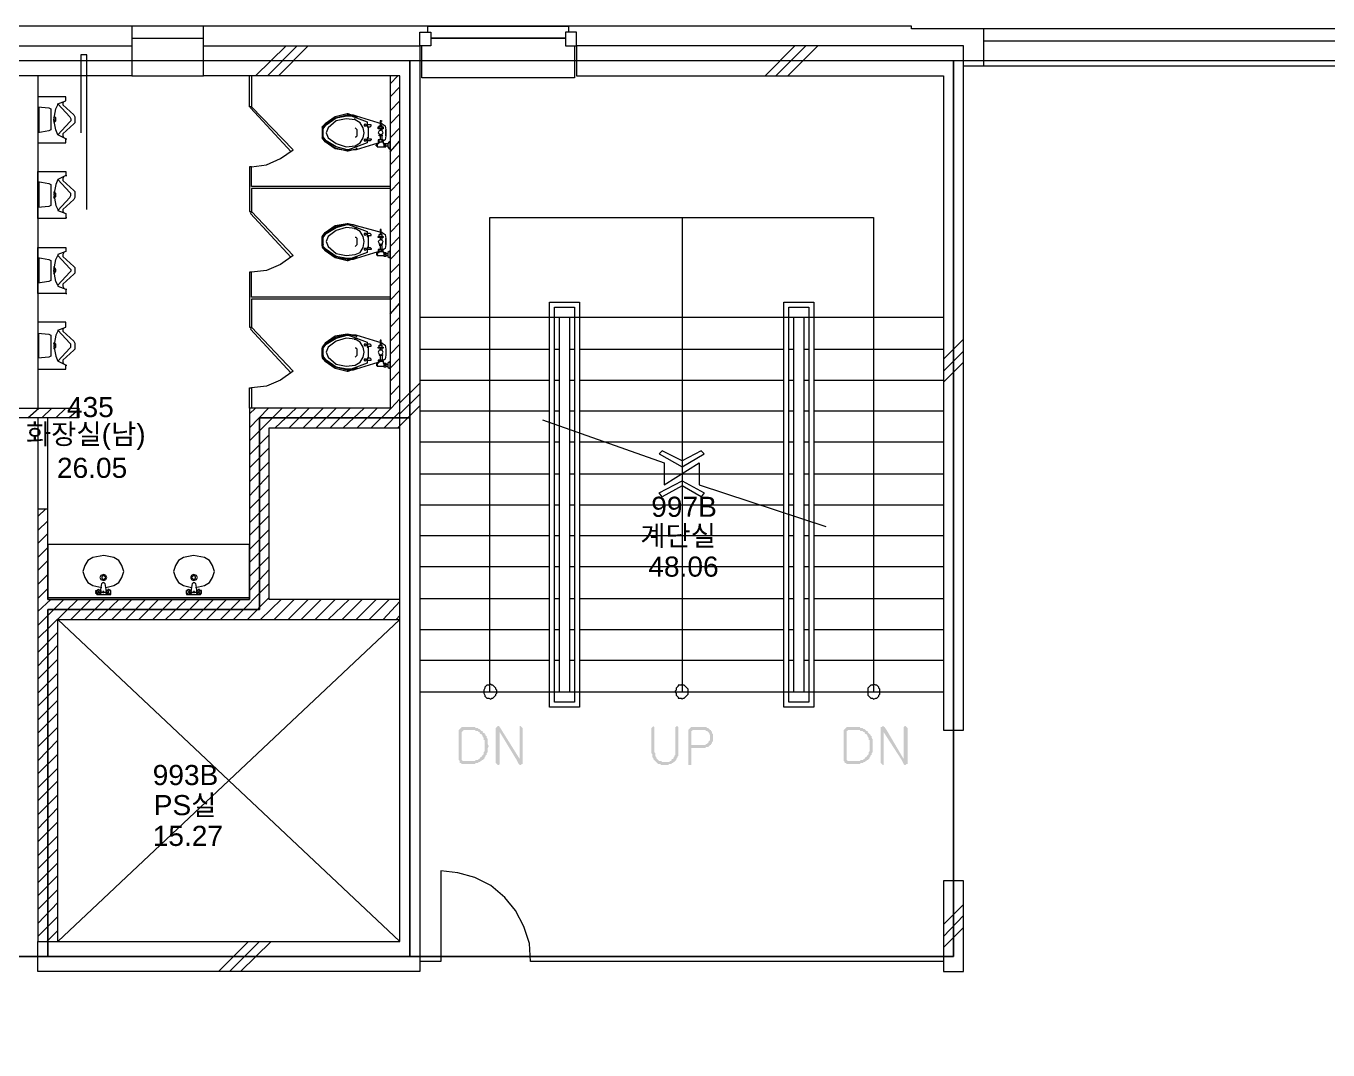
# Model space of a CAD drawing. Header units: millimetres. Extents: x -750 to 99069, y 12094 to 66109.
# Drawn here: x 62646 to 75588, y 27631 to 37810 of the extents above; entities that cross this region are included whole.
import ezdxf

# ---------------------------------------------------------------- set-up
doc = ezdxf.new("R2010")
doc.units = ezdxf.units.MM
for name, color, linetype in [('PDF_문자', 7, 'Continuous'), ('PDF_솔리드 채우기', 7, 'Continuous'), ('PDF_형상', 7, 'Continuous')]:
    doc.layers.add(name, color=color, linetype=linetype)
doc.styles.add('PDF 맑은고딕Semilight', font='Arial.ttf')

msp = doc.modelspace()

# ---------------------------------------------------------------- hatches: boundary and pattern name
at = {"layer": 'PDF_솔리드 채우기', "transparency": 33554559}
for points in [[(67067, 30841), (66998, 30841), (66988, 30841), (66978, 30841), (66968, 30831), (66958, 30821), (66958, 30821), (66958, 30821), (66948, 30811), (66948, 30801), (66948, 30791), (66948, 30524), (66948, 30514), (66958, 30504), (67008, 30504), (66998, 30504), (66988, 30504), (66978, 30514), (66978, 30524), (66978, 30791), (66988, 30801), (66988, 30801), (66998, 30811), (67008, 30811), (67067, 30811), (67156, 30821), (67156, 30821), (67146, 30821), (67137, 30831), (67127, 30831), (67117, 30831), (67107, 30841), (67097, 30841), (67087, 30841), (67077, 30841)], [(67156, 30821), (67067, 30811), (67077, 30811), (67087, 30811), (67097, 30811), (67107, 30811), (67117, 30801), (67127, 30801), (67137, 30801), (67146, 30791), (67156, 30791), (67156, 30781), (67166, 30771), (67176, 30771), (67176, 30762), (67186, 30752), (67186, 30742), (67196, 30732), (67196, 30722), (67196, 30712), (67206, 30712), (67206, 30692), (67206, 30682), (67206, 30672), (67206, 30662), (67206, 30652), (67206, 30643), (67206, 30633), (67206, 30623), (67206, 30613), (67206, 30603), (67196, 30593), (67196, 30583), (67196, 30573), (67186, 30563), (67186, 30563), (67176, 30553), (67176, 30543), (67166, 30543), (67156, 30534), (67156, 30524), (67146, 30524), (67137, 30514), (67127, 30514), (67117, 30514), (67107, 30504), (67097, 30504), (67087, 30504), (67077, 30504), (67067, 30504), (67008, 30504), (66958, 30504), (66958, 30494), (66958, 30484), (66968, 30484), (66978, 30474), (66988, 30474), (66998, 30474), (66998, 30474), (67067, 30474), (67077, 30474), (67087, 30474), (67097, 30474), (67107, 30474), (67117, 30484), (67127, 30484), (67137, 30484), (67146, 30494), (67156, 30494), (67166, 30504), (67176, 30504), (67176, 30514), (67186, 30514), (67196, 30524), (67196, 30524), (67206, 30534), (67206, 30543), (67216, 30553), (67216, 30563), (67226, 30563), (67226, 30573), (67226, 30583), (67236, 30593), (67236, 30603), (67236, 30613), (67236, 30623), (67236, 30633), (67246, 30652), (67246, 30652), (67236, 30672), (67236, 30682), (67236, 30692), (67236, 30702), (67236, 30712), (67236, 30722), (67226, 30732), (67226, 30742), (67226, 30752), (67216, 30752), (67216, 30762), (67206, 30771), (67206, 30781), (67196, 30781), (67186, 30791), (67186, 30801), (67176, 30801), (67166, 30811)], [(67335, 30851), (67325, 30841), (67325, 30841), (67315, 30831), (67315, 30484), (67325, 30474), (67325, 30474), (67335, 30464), (67335, 30464), (67345, 30464), (67345, 30464), (67355, 30474), (67355, 30484), (67355, 30791), (67374, 30811), (67355, 30841), (67355, 30841), (67345, 30851)], [(67563, 30851), (67553, 30851), (67553, 30851), (67553, 30841), (67553, 30831), (67553, 30524), (67523, 30514), (67543, 30474), (67553, 30464), (67563, 30464), (67563, 30464), (67573, 30474), (67583, 30474), (67583, 30484), (67583, 30831), (67573, 30841), (67573, 30841)], [(68881, 30851), (68871, 30841), (68871, 30841), (68862, 30831), (68862, 30831), (68862, 30603), (68862, 30593), (68862, 30583), (68871, 30573), (68871, 30563), (68871, 30553), (68871, 30543), (68881, 30534), (68881, 30524), (68891, 30514), (68901, 30504), (68901, 30504), (68901, 30504), (68911, 30494), (68921, 30484), (68921, 30484), (68931, 30474), (68941, 30474), (68951, 30474), (68961, 30464), (68971, 30464), (68980, 30464), (68990, 30464), (69000, 30464), (69010, 30464), (69020, 30464), (69030, 30464), (69040, 30474), (69050, 30474), (69060, 30474), (69070, 30484), (69080, 30484), (69080, 30494), (69000, 30494), (68990, 30494), (68980, 30494), (68971, 30494), (68961, 30504), (68951, 30504), (68941, 30504), (68931, 30514), (68921, 30524), (68921, 30524), (68911, 30534), (68911, 30543), (68901, 30553), (68901, 30563), (68901, 30573), (68901, 30583), (68891, 30593), (68891, 30603), (68891, 30831), (68891, 30841), (68891, 30841)], [(69119, 30851), (69109, 30851), (69109, 30841), (69099, 30841), (69099, 30831), (69099, 30603), (69099, 30593), (69099, 30583), (69099, 30563), (69099, 30563), (69090, 30553), (69090, 30543), (69080, 30534), (69080, 30524), (69070, 30524), (69060, 30514), (69060, 30504), (69050, 30504), (69040, 30494), (69030, 30494), (69020, 30494), (69010, 30494), (69000, 30494), (69080, 30494), (69090, 30494), (69099, 30504), (69099, 30504), (69109, 30514), (69109, 30524), (69119, 30534), (69119, 30543), (69129, 30553), (69129, 30563), (69129, 30573), (69129, 30583), (69129, 30593), (69129, 30603), (69129, 30603), (69129, 30831), (69129, 30841), (69129, 30841)], [(69377, 30841), (69278, 30841), (69268, 30841), (69258, 30841), (69248, 30831), (69238, 30821), (69238, 30821), (69238, 30821), (69228, 30811), (69228, 30801), (69228, 30791), (69228, 30484), (69228, 30474), (69228, 30464), (69238, 30464), (69248, 30464), (69248, 30464), (69258, 30464), (69258, 30474), (69258, 30484), (69258, 30633), (69377, 30633), (69387, 30633), (69397, 30633), (69407, 30643), (69417, 30643), (69427, 30643), (69437, 30652), (69437, 30652), (69258, 30662), (69258, 30791), (69258, 30801), (69268, 30801), (69268, 30811), (69278, 30811), (69367, 30811), (69446, 30811), (69437, 30821), (69427, 30831), (69417, 30831), (69417, 30831), (69407, 30841), (69397, 30841)], [(69446, 30811), (69367, 30811), (69377, 30811), (69387, 30811), (69397, 30811), (69407, 30801), (69417, 30801), (69427, 30791), (69427, 30791), (69437, 30781), (69437, 30771), (69446, 30762), (69446, 30752), (69446, 30742), (69446, 30732), (69446, 30722), (69446, 30712), (69437, 30702), (69437, 30702), (69427, 30692), (69427, 30682), (69417, 30682), (69417, 30672), (69407, 30672), (69397, 30662), (69387, 30662), (69377, 30662), (69367, 30662), (69258, 30662), (69437, 30652), (69446, 30662), (69456, 30662), (69456, 30672), (69466, 30682), (69466, 30692), (69476, 30702), (69476, 30712), (69476, 30722), (69476, 30732), (69476, 30732), (69476, 30752), (69476, 30762), (69476, 30771), (69466, 30781), (69466, 30781), (69466, 30791), (69456, 30801), (69456, 30811)], [(70894, 30841), (70824, 30841), (70815, 30841), (70805, 30841), (70795, 30831), (70785, 30821), (70785, 30821), (70785, 30821), (70775, 30811), (70775, 30801), (70775, 30791), (70775, 30524), (70775, 30514), (70775, 30504), (70824, 30504), (70815, 30504), (70815, 30504), (70805, 30514), (70805, 30524), (70805, 30791), (70805, 30801), (70815, 30801), (70815, 30811), (70824, 30811), (70894, 30811), (70983, 30821), (70983, 30821), (70973, 30821), (70963, 30831), (70953, 30831), (70943, 30831), (70934, 30841), (70924, 30841), (70914, 30841), (70904, 30841)], [(70983, 30821), (70894, 30811), (70904, 30811), (70914, 30811), (70924, 30811), (70934, 30811), (70943, 30801), (70953, 30801), (70963, 30801), (70973, 30791), (70983, 30791), (70983, 30781), (70993, 30771), (71003, 30771), (71003, 30762), (71013, 30752), (71013, 30742), (71023, 30732), (71023, 30722), (71023, 30712), (71033, 30712), (71033, 30692), (71033, 30682), (71033, 30672), (71033, 30662), (71033, 30652), (71033, 30643), (71033, 30633), (71033, 30623), (71033, 30613), (71033, 30603), (71023, 30593), (71023, 30583), (71023, 30573), (71013, 30563), (71013, 30563), (71003, 30553), (71003, 30543), (70993, 30543), (70983, 30534), (70983, 30524), (70973, 30524), (70963, 30514), (70953, 30514), (70943, 30514), (70934, 30504), (70924, 30504), (70914, 30504), (70904, 30504), (70894, 30504), (70824, 30504), (70775, 30504), (70785, 30494), (70785, 30484), (70795, 30484), (70805, 30474), (70815, 30474), (70824, 30474), (70824, 30474), (70894, 30474), (70904, 30474), (70914, 30474), (70924, 30474), (70934, 30474), (70943, 30484), (70953, 30484), (70963, 30484), (70973, 30494), (70983, 30494), (70993, 30504), (71003, 30504), (71003, 30514), (71013, 30514), (71023, 30524), (71023, 30524), (71033, 30534), (71033, 30543), (71043, 30553), (71043, 30563), (71053, 30563), (71053, 30573), (71053, 30583), (71062, 30593), (71062, 30603), (71062, 30613), (71062, 30623), (71062, 30633), (71062, 30652), (71062, 30652), (71062, 30672), (71062, 30682), (71062, 30692), (71062, 30702), (71062, 30712), (71062, 30722), (71053, 30732), (71053, 30742), (71053, 30752), (71043, 30752), (71043, 30762), (71033, 30771), (71023, 30781), (71023, 30781), (71013, 30791), (71013, 30801), (71003, 30801), (70993, 30811)], [(71162, 30851), (71152, 30841), (71142, 30841), (71142, 30831), (71142, 30484), (71152, 30474), (71152, 30474), (71162, 30464), (71162, 30464), (71171, 30464), (71171, 30464), (71171, 30474), (71171, 30484), (71171, 30791), (71201, 30811), (71181, 30841), (71171, 30841), (71171, 30851)], [(71390, 30851), (71380, 30851), (71380, 30851), (71370, 30841), (71370, 30831), (71370, 30524), (71350, 30514), (71370, 30474), (71380, 30464), (71390, 30464), (71390, 30464), (71399, 30474), (71409, 30474), (71409, 30484), (71409, 30831), (71399, 30841), (71399, 30841)]]:
    msp.add_hatch(color=256, dxfattribs=at).paths.add_polyline_path(points)

# ---------------------------------------------------------------- linework, layer by layer
at = {"layer": 'PDF_솔리드 채우기', "lineweight": 5, "transparency": 33554559}
for points in [[(67374, 30811), (67355, 30791), (67553, 30524), (67523, 30514)], [(71201, 30811), (71171, 30791), (71370, 30524), (71350, 30514)]]:
    msp.add_solid(points, dxfattribs=at)
at = {"layer": 'PDF_형상', "lineweight": 5}
for points in [[(63696, 37810), (61069, 37810)], [(63696, 37315), (64410, 37315), (64410, 37612), (64410, 37810), (63696, 37810), (63696, 37612)], [(66641, 37751), (66641, 37810), (68039, 37810), (66641, 37810), (64410, 37810)], [(72163, 37781), (71449, 37781), (71449, 37810), (68039, 37810), (68039, 37751)], [(90761, 28115), (90761, 27916), (90960, 27916), (90960, 28918), (89770, 28918), (89770, 28888), (85229, 28888), (85229, 36611), (85259, 36611), (85259, 37810), (83861, 37810), (83861, 37781), (77863, 37781), (77863, 37810), (76664, 37810), (76664, 37781), (75960, 37781), (72163, 37781), (72163, 37414), (75960, 37414), (75960, 37781)], [(63696, 37691), (64410, 37691)], [(66671, 37691), (68009, 37691), (66671, 37691)], [(61267, 37612), (63696, 37612), (63696, 37315), (61565, 37315), (61565, 28412), (61267, 28412), (61267, 37612), (61069, 37612)], [(64410, 37612), (66561, 37612), (66561, 28412), (62764, 28412), (62764, 28709)], [(65233, 37612), (64926, 37315)], [(65342, 37612), (65045, 37315)], [(65451, 37612), (65154, 37315)], [(68098, 37612), (68098, 37295), (66581, 37295), (66581, 37612)], [(70289, 37612), (69992, 37315)], [(70398, 37612), (70101, 37315)], [(70517, 37612), (70220, 37315)], [(72163, 37662), (75960, 37662)], [(61664, 23078), (68862, 23078), (76069, 23078), (76069, 26171), (83266, 26171), (86865, 26171), (90464, 26171), (90464, 28511), (84912, 28511), (84912, 28561), (81968, 28561), (78865, 28561), (76317, 28561), (76317, 34013), (78865, 34013), (78865, 37463), (71865, 37463), (71865, 28561), (66462, 28561), (62864, 28561), (61416, 28561)], [(61664, 16813), (68862, 16813), (76069, 16813), (83266, 16813), (86865, 16813), (90464, 16813), (90464, 26171), (90464, 28511), (84912, 28511), (84912, 28561), (84912, 34013), (84912, 37463), (82860, 37463), (78865, 37463), (71865, 37463), (66462, 37463), (62467, 37463)], [(63250, 35986), (63250, 37523), (63191, 37523), (63191, 36750)], [(71965, 37414), (72163, 37414)], [(62368, 37106), (62566, 37315), (62566, 34013), (63171, 34013), (63171, 33914), (62566, 33914), (61565, 33914)], [(62764, 37315), (62764, 34013)], [(62963, 31912), (66363, 31912), (62963, 28709), (62963, 31912), (66363, 28709), (66363, 37315), (64410, 37315)], [(66264, 37315), (66264, 34013), (64866, 34013), (64866, 32110)], [(64886, 37315), (64886, 37007), (64866, 37007), (64866, 37315)], [(66264, 37235), (66343, 37315)], [(66264, 37106), (66363, 37206)], [(62963, 37037), (63042, 37067), (63042, 37077), (63042, 37106), (62764, 37106), (62764, 36650), (63042, 36650), (63042, 36660), (63042, 36690), (62963, 36730)], [(63022, 37057), (63012, 37047), (63012, 37027), (63121, 36928), (63131, 36908), (63131, 36878), (63131, 36849), (63121, 36839), (63012, 36740), (63012, 36720), (63022, 36700)], [(66264, 36968), (66363, 37067)], [(62764, 37007), (62874, 36997), (62893, 36987), (62893, 36968), (62893, 36878), (62893, 36799), (62893, 36779), (62874, 36769), (62764, 36750)], [(62774, 37007), (62774, 36878), (62774, 36750)], [(62923, 36849), (62943, 36869), (62943, 36898), (62923, 36918)], [(62923, 36859), (62933, 36878), (62923, 36898)], [(64866, 37007), (64886, 37007), (64876, 36997), (65283, 36561)], [(64886, 36412), (65035, 36432), (65174, 36492), (65302, 36581), (64886, 37007)], [(65937, 36898), (65927, 36908), (65848, 36938), (65838, 36938), (65719, 36908), (65620, 36839), (65719, 36898), (65838, 36928), (65897, 36928), (65927, 36918), (66185, 36839), (66215, 36819), (66224, 36779), (66224, 36720), (66224, 36750), (66224, 36779)], [(65907, 36888), (65917, 36888)], [(66264, 36839), (66363, 36938)], [(65600, 36779), (65590, 36809), (65620, 36839), (65590, 36789), (65590, 36750), (65590, 36710), (65620, 36670), (65719, 36601), (65838, 36571), (65719, 36591), (65620, 36660), (65590, 36700), (65600, 36720)], [(65917, 36710), (65927, 36710), (65937, 36720), (65937, 36779), (65927, 36789), (65917, 36799)], [(66155, 36789), (66155, 36809), (66155, 36819), (66175, 36819), (66175, 36869), (66165, 36869), (66165, 36819)], [(66165, 36869), (66175, 36869), (66185, 36869)], [(66165, 36789), (66165, 36769)], [(66185, 36839), (66175, 36839)], [(66185, 36769), (66185, 36789), (66185, 36809), (66185, 36819), (66175, 36819)], [(66264, 36700), (66363, 36799)], [(63042, 36690), (63052, 36690)], [(66224, 36720), (66215, 36680), (66185, 36660), (65927, 36581), (65897, 36581), (65838, 36571), (65848, 36571), (65927, 36591), (65937, 36601)], [(66135, 36621), (66125, 36621), (66125, 36631), (66135, 36631), (66125, 36631)], [(66145, 36641), (66135, 36641), (66145, 36641), (66155, 36650), (66155, 36660), (66155, 36680)], [(66135, 36611), (66135, 36621), (66135, 36641), (66135, 36611), (66205, 36611), (66205, 36641), (66224, 36641)], [(66195, 36660), (66195, 36680), (66175, 36680), (66145, 36680), (66145, 36660), (66175, 36660), (66195, 36660), (66195, 36650), (66195, 36641), (66205, 36641), (66195, 36641)], [(66185, 36660), (66185, 36680), (66185, 36720), (66155, 36720), (66155, 36730)], [(66165, 36720), (66165, 36680)], [(66185, 36730), (66185, 36720)], [(66205, 36611), (66224, 36611), (66224, 36641), (66244, 36641)], [(66205, 36631), (66224, 36631)], [(66264, 36561), (66363, 36670)], [(66205, 36621), (66224, 36621), (66244, 36621)], [(66264, 36432), (66363, 36531)], [(66264, 36214), (64886, 36214), (64886, 36412), (64866, 36412), (64866, 35966), (64886, 35966), (64876, 35947), (65283, 35510)], [(66264, 36294), (66363, 36393)], [(62963, 35976), (63082, 36105), (63092, 36125), (63092, 36135), (63092, 36145), (63082, 36155), (62963, 36284), (62943, 36234), (62923, 36135), (62943, 36026), (62963, 35986), (62963, 35976), (63042, 35947), (63042, 35937), (63042, 35907), (63042, 35897), (62764, 35897), (62764, 36363), (63042, 36363), (63042, 36353), (63042, 36323), (62963, 36284), (62973, 36284)], [(62764, 36264), (62874, 36244), (62893, 36234), (62893, 36214), (62893, 36135), (62893, 36046), (62893, 36026), (62874, 36016), (62764, 36006)], [(62774, 36254), (62774, 36135), (62774, 36006)], [(63022, 36313), (63012, 36294), (63012, 36274), (63121, 36175), (63131, 36165), (63131, 36135), (63131, 36105), (63121, 36085), (63012, 35986), (63012, 35966), (63022, 35956)], [(63042, 36323), (63052, 36323)], [(66264, 36165), (66363, 36264)], [(62923, 36095), (62943, 36115), (62943, 36145), (62923, 36165)], [(62923, 36105), (62933, 36135), (62923, 36155)], [(66264, 36194), (64886, 36194), (64886, 35966), (65302, 35530), (65174, 35441), (65035, 35381), (64886, 35362)], [(66264, 36026), (66363, 36125)], [(66264, 35897), (66363, 35996)], [(63042, 35907), (63052, 35907)], [(66264, 35758), (66363, 35857)], [(67255, 31188), (67255, 35907), (71072, 35907), (71072, 31188)], [(69169, 35907), (69169, 31188)], [(65600, 35699), (65590, 35719), (65620, 35758), (65719, 35828), (65838, 35847), (65897, 35837), (65927, 35828), (65937, 35818)], [(65600, 35639), (65590, 35609), (65620, 35580), (65590, 35629), (65590, 35669), (65590, 35709), (65620, 35748), (65719, 35818), (65838, 35847), (65848, 35847), (65927, 35828), (66185, 35758), (66215, 35738), (66224, 35699), (66224, 35639), (66224, 35669), (66224, 35699)], [(65907, 35798), (65917, 35798)], [(66155, 35709), (66155, 35719), (66155, 35738), (66175, 35738), (66175, 35778), (66175, 35788), (66165, 35788), (66165, 35778), (66165, 35738)], [(66185, 35758), (66175, 35758)], [(66185, 35689), (66185, 35709), (66185, 35719), (66185, 35738), (66175, 35738)], [(62963, 35233), (62963, 35223), (63042, 35193), (63042, 35153), (62764, 35153), (62764, 35609), (63042, 35609), (63042, 35580), (63042, 35570), (62963, 35540), (62963, 35530)], [(66224, 35639), (66215, 35600), (66185, 35580), (65927, 35500), (65897, 35490), (65838, 35490), (65719, 35510), (65620, 35580), (65719, 35510), (65838, 35481), (65848, 35481), (65927, 35510), (65937, 35520)], [(65917, 35619), (65927, 35629), (65937, 35639), (65937, 35699), (65927, 35709), (65917, 35709)], [(66155, 35649), (66155, 35639)], [(66185, 35570), (66185, 35590), (66185, 35629), (66155, 35629)], [(66165, 35709), (66165, 35689)], [(66165, 35629), (66165, 35590)], [(66185, 35649), (66185, 35639)], [(66264, 35619), (66363, 35719)], [(62764, 35510), (62874, 35490), (62893, 35481), (62893, 35461), (62893, 35381), (62893, 35302), (62893, 35282), (62874, 35272), (62764, 35253)], [(62774, 35510), (62774, 35381), (62774, 35253)], [(63022, 35560), (63012, 35540), (63012, 35520), (63121, 35421), (63131, 35411), (63131, 35381), (63131, 35352), (63121, 35342), (63012, 35243), (63012, 35223), (63022, 35203)], [(66135, 35550), (66125, 35550)], [(66145, 35560), (66135, 35560), (66145, 35560), (66155, 35560), (66155, 35570), (66155, 35590)], [(66145, 35530), (66135, 35530), (66205, 35530)], [(66195, 35570), (66195, 35590), (66175, 35590), (66145, 35590), (66145, 35570), (66175, 35570), (66195, 35570), (66195, 35560), (66205, 35560), (66195, 35560)], [(66205, 35550), (66224, 35550), (66244, 35550)], [(66205, 35540), (66224, 35540)], [(66224, 35530), (66244, 35530)], [(66264, 35490), (66363, 35590)], [(62923, 35342), (62943, 35372), (62943, 35391), (62923, 35421)], [(62923, 35362), (62933, 35381), (62923, 35401)], [(66264, 35114), (64886, 35114), (64886, 35362), (64866, 35362), (64866, 34816), (64886, 34816), (64876, 34797), (65283, 34360)], [(66264, 35352), (66363, 35451)], [(66264, 35223), (66363, 35322)], [(63042, 35193), (63052, 35193)], [(63042, 35153), (63052, 35153)], [(66264, 35094), (64886, 35094), (64886, 34816), (65302, 34380), (65174, 34291), (65035, 34231), (64886, 34212)], [(66264, 35084), (66363, 35183)], [(66264, 34945), (66363, 35054)], [(62963, 34787), (62963, 34777), (62943, 34737), (62923, 34628), (62943, 34529), (62963, 34479), (63082, 34608), (63092, 34618), (63092, 34628), (63092, 34648), (63082, 34658), (62963, 34787), (63042, 34816), (63042, 34826), (63042, 34856), (63042, 34866), (62764, 34866), (62764, 34400), (63042, 34400), (63042, 34410), (63042, 34440), (62963, 34479)], [(66264, 34816), (66363, 34915)], [(66561, 34915), (71766, 34915)], [(67949, 31188), (67949, 34915)], [(68049, 34915), (68049, 31188)], [(70279, 31188), (70279, 34915)], [(70378, 34915), (70378, 31188)], [(62764, 34757), (62874, 34747), (62893, 34737), (62893, 34717), (62893, 34628), (62893, 34549), (62893, 34529), (62874, 34519), (62764, 34509)], [(62774, 34509), (62774, 34628), (62774, 34757)], [(63022, 34806), (63012, 34797), (63012, 34777), (63121, 34678), (63131, 34658), (63131, 34628), (63131, 34598), (63121, 34588), (63012, 34489), (63012, 34469), (63022, 34450)], [(66185, 34658), (65927, 34737), (65897, 34737), (65838, 34747), (65719, 34727), (65620, 34658), (65590, 34618), (65600, 34598)], [(65600, 34539), (65590, 34509), (65620, 34479), (65590, 34529), (65590, 34568), (65590, 34608), (65620, 34648), (65719, 34717), (65838, 34747), (65848, 34747), (65927, 34727), (65937, 34717)], [(65907, 34697), (65917, 34697)], [(66155, 34608), (66155, 34618), (66155, 34638), (66175, 34638), (66175, 34678), (66175, 34687), (66165, 34687), (66165, 34678), (66165, 34638)], [(66264, 34678), (66363, 34777)], [(71965, 34697), (71766, 34499)], [(62923, 34598), (62943, 34618), (62943, 34648), (62923, 34668)], [(62923, 34608), (62933, 34628), (62923, 34658)], [(66175, 34658), (66185, 34658), (66215, 34638), (66224, 34598), (66224, 34539), (66215, 34499), (66185, 34479), (65927, 34400), (65897, 34390), (65838, 34390), (65719, 34420), (65620, 34479), (65719, 34410), (65838, 34380), (65848, 34380), (65927, 34410), (65937, 34420)], [(65917, 34519), (65927, 34529), (65937, 34539), (65937, 34598), (65927, 34608), (65917, 34608)], [(66165, 34608), (66165, 34588)], [(66185, 34588), (66185, 34608), (66185, 34618), (66185, 34638), (66175, 34638)], [(66224, 34598), (66224, 34568), (66224, 34539)], [(66264, 34549), (66363, 34648)], [(66561, 34598), (67850, 34598)], [(67900, 34598), (67949, 34598)], [(68049, 34598), (68098, 34598)], [(68148, 34598), (70180, 34598)], [(70230, 34598), (70279, 34598)], [(70378, 34598), (70428, 34598)], [(70478, 34598), (71766, 34598)], [(71965, 34578), (71766, 34380)], [(63042, 34440), (63052, 34440)], [(66135, 34450), (66125, 34450)], [(66145, 34459), (66135, 34459), (66145, 34459), (66155, 34469), (66155, 34479), (66155, 34489)], [(66145, 34430), (66135, 34430), (66205, 34430)], [(66195, 34479), (66195, 34489), (66175, 34489), (66145, 34489), (66145, 34479), (66175, 34479), (66195, 34479), (66195, 34469), (66195, 34459), (66205, 34459), (66195, 34459)], [(66155, 34549), (66155, 34539), (66185, 34539), (66185, 34549)], [(66165, 34539), (66165, 34489)], [(66195, 34539), (66185, 34539), (66185, 34489), (66185, 34479)], [(66205, 34450), (66224, 34450), (66244, 34450)], [(66205, 34440), (66224, 34440)], [(66224, 34430), (66244, 34430)], [(66264, 34410), (66264, 34479), (66254, 34469), (66244, 34459), (66244, 34420), (66254, 34410), (66264, 34410), (66363, 34509)], [(71965, 34469), (71766, 34271)], [(66264, 34281), (66363, 34380)], [(64866, 34013), (64866, 34212), (64886, 34212), (64886, 34013)], [(66264, 34142), (66363, 34241)], [(66561, 34261), (66363, 34063)], [(66561, 34291), (67850, 34291)], [(67900, 34291), (67949, 34291)], [(68049, 34291), (68098, 34291)], [(68148, 34291), (70180, 34291)], [(70230, 34291), (70279, 34291)], [(70378, 34291), (70428, 34291)], [(70478, 34291), (71766, 34291)], [(66363, 34103), (66274, 34013), (66076, 33815)], [(66561, 34152), (66363, 33954)], [(62665, 33914), (62774, 34013)], [(62764, 33914), (62764, 33012), (62864, 33012)], [(62804, 33914), (62903, 34013)], [(62864, 32110), (62864, 33012), (62864, 33914)], [(62943, 33914), (63042, 34013)], [(63072, 33914), (63171, 34003)], [(64866, 33954), (64926, 34013)], [(64866, 33815), (65055, 34013)], [(64866, 33686), (65193, 34013)], [(65124, 33815), (65332, 34013)], [(65263, 33815), (65461, 34013)], [(65402, 33815), (65600, 34013)], [(65530, 33815), (65729, 34013)], [(65669, 33815), (65868, 34013)], [(65798, 33815), (66006, 34013)], [(65937, 33815), (66135, 34013)], [(66205, 33815), (66363, 33974)], [(66561, 34033), (66363, 33835), (66343, 33815)], [(66561, 33984), (67850, 33984)], [(67900, 33984), (67949, 33984)], [(68049, 33984), (68098, 33984)], [(68148, 33984), (70180, 33984)], [(70230, 33984), (70279, 33984)], [(70378, 33984), (70428, 33984)], [(70478, 33984), (71766, 33984)], [(66363, 32110), (65064, 32110), (65064, 33815), (66363, 33815)], [(67781, 33894), (68990, 33468), (68990, 33250), (69337, 33468), (69337, 33250), (70596, 32834)], [(64866, 33547), (65064, 33746)], [(66561, 33676), (67850, 33676)], [(67900, 33676), (67949, 33676)], [(68049, 33676), (68098, 33676)], [(68148, 33676), (70180, 33676)], [(70230, 33676), (70279, 33676)], [(70378, 33676), (70428, 33676)], [(70478, 33676), (71766, 33676)], [(64866, 33418), (65064, 33617)], [(64866, 33280), (65064, 33478)], [(64866, 33141), (65064, 33349)], [(66561, 33359), (67850, 33359)], [(67900, 33359), (67949, 33359)], [(68049, 33359), (68098, 33359)], [(68148, 33359), (70180, 33359)], [(70230, 33359), (70279, 33359)], [(70378, 33359), (70428, 33359)], [(70478, 33359), (71766, 33359)], [(64866, 33012), (65064, 33210)], [(62764, 33012), (62764, 32110), (62764, 28709), (66363, 28709)], [(62764, 32933), (62844, 33012)], [(64866, 32873), (65064, 33071)], [(66561, 33052), (67850, 33052)], [(67900, 33052), (67949, 33052)], [(68049, 33052), (68098, 33052)], [(68148, 33052), (70180, 33052)], [(70230, 33052), (70279, 33052)], [(70378, 33052), (70428, 33052)], [(70478, 33052), (71766, 33052)], [(62764, 32794), (62864, 32893)], [(64866, 32744), (65064, 32943)], [(62764, 32665), (62864, 32764)], [(64866, 32606), (65064, 32804)], [(66561, 32744), (67850, 32744)], [(67900, 32744), (67949, 32744)], [(68049, 32744), (68098, 32744)], [(68148, 32744), (70180, 32744)], [(70230, 32744), (70279, 32744)], [(70378, 32744), (70428, 32744)], [(70478, 32744), (71766, 32744)], [(62764, 32526), (62864, 32625)], [(64866, 32477), (65064, 32675)], [(62764, 32397), (62864, 32496)], [(63439, 32229), (63518, 32249), (63567, 32278), (63597, 32328), (63617, 32387), (63597, 32447), (63567, 32496), (63518, 32526), (63419, 32546), (63310, 32526), (63260, 32496), (63230, 32447), (63211, 32387), (63230, 32328), (63260, 32278), (63310, 32249), (63399, 32229)], [(64331, 32229), (64420, 32249), (64470, 32278), (64499, 32328), (64519, 32387), (64499, 32447), (64470, 32496), (64420, 32526), (64311, 32546), (64212, 32526), (64162, 32496), (64133, 32447), (64113, 32387), (64133, 32328), (64162, 32278), (64212, 32249), (64291, 32229)], [(64866, 32338), (65064, 32536)], [(62764, 32259), (62864, 32358)], [(64866, 32199), (65064, 32407)], [(66561, 32437), (67850, 32437)], [(67900, 32437), (67949, 32437)], [(68049, 32437), (68098, 32437)], [(68148, 32437), (70180, 32437)], [(70230, 32437), (70279, 32437)], [(70378, 32437), (70428, 32437)], [(70478, 32437), (71766, 32437)], [(63379, 32199), (63389, 32199), (63389, 32189), (63389, 32179), (63389, 32169), (63379, 32169), (63369, 32159), (63359, 32159), (63359, 32169), (63349, 32169), (63339, 32169), (63339, 32179), (63349, 32179), (63339, 32189), (63339, 32199), (63349, 32199), (63359, 32199), (63359, 32209), (63369, 32209), (63379, 32199), (63389, 32199), (63389, 32209), (63399, 32268), (63409, 32278), (63419, 32278), (63429, 32268), (63439, 32209), (63439, 32199), (63449, 32199), (63439, 32189), (63449, 32179), (63439, 32179), (63439, 32169), (63449, 32169), (63458, 32169), (63458, 32159), (63468, 32159), (63478, 32169), (63488, 32169), (63488, 32179), (63488, 32189), (63488, 32199), (63478, 32199), (63468, 32209), (63458, 32209), (63458, 32199), (63449, 32199)], [(64281, 32199), (64291, 32189), (64281, 32179), (64291, 32179), (64291, 32169), (64281, 32169), (64271, 32169), (64271, 32159), (64261, 32159), (64252, 32169), (64242, 32169), (64242, 32179), (64242, 32189), (64242, 32199), (64252, 32199), (64261, 32209), (64271, 32209), (64271, 32199), (64281, 32199), (64291, 32199), (64291, 32209), (64301, 32268), (64311, 32278), (64321, 32278), (64331, 32268), (64341, 32209), (64341, 32199), (64351, 32199), (64341, 32199), (64341, 32189), (64341, 32179), (64341, 32169), (64351, 32169), (64361, 32159), (64371, 32159), (64371, 32169), (64380, 32169), (64390, 32169), (64390, 32179), (64380, 32179), (64390, 32189), (64390, 32199), (64380, 32199), (64371, 32199), (64371, 32209), (64361, 32209), (64351, 32199)], [(64708, 31912), (65064, 32268)], [(62764, 32120), (62864, 32219)], [(62764, 31991), (62893, 32110)], [(62764, 31852), (63022, 32110)], [(62764, 31723), (63161, 32110)], [(62864, 32130), (64866, 32130)], [(64866, 32110), (62864, 32110), (64866, 32110)], [(63092, 31912), (63290, 32110)], [(63230, 31912), (63429, 32110)], [(63359, 31912), (63567, 32110)], [(63468, 32179), (63369, 32179)], [(63379, 32159), (63449, 32159)], [(63498, 31912), (63696, 32110)], [(63637, 31912), (63835, 32110)], [(63766, 31912), (63964, 32110)], [(63905, 31912), (64103, 32110)], [(64033, 31912), (64242, 32110)], [(64172, 31912), (64371, 32110)], [(64361, 32179), (64261, 32179)], [(64281, 32159), (64351, 32159)], [(64311, 31912), (64509, 32110)], [(64440, 31912), (64638, 32110)], [(64579, 31912), (64777, 32110)], [(64846, 31912), (65064, 32130)], [(64975, 31912), (65183, 32110)], [(65114, 31912), (65312, 32110)], [(65253, 31912), (65451, 32110)], [(65382, 31912), (65580, 32110)], [(65521, 31912), (65719, 32110)], [(65649, 31912), (65858, 32110)], [(65788, 31912), (65986, 32110)], [(65927, 31912), (66125, 32110)], [(66056, 31912), (66254, 32110)], [(66561, 32120), (67850, 32120)], [(67900, 32120), (67949, 32120)], [(68049, 32120), (68098, 32120)], [(68148, 32120), (70180, 32120)], [(70230, 32120), (70279, 32120)], [(70378, 32120), (70428, 32120)], [(70478, 32120), (71766, 32120)], [(66195, 31912), (66363, 32090)], [(66324, 31912), (66363, 31951)], [(62764, 31584), (62963, 31783)], [(66561, 31812), (67850, 31812)], [(67900, 31812), (67949, 31812)], [(68049, 31812), (68098, 31812)], [(68148, 31812), (70180, 31812)], [(70230, 31812), (70279, 31812)], [(70378, 31812), (70428, 31812)], [(70478, 31812), (71766, 31812)], [(62764, 31446), (62963, 31654)], [(62764, 31317), (62963, 31515)], [(66561, 31505), (67850, 31505)], [(67900, 31505), (67949, 31505)], [(68049, 31505), (68098, 31505)], [(68148, 31505), (70180, 31505)], [(70230, 31505), (70279, 31505)], [(70378, 31505), (70428, 31505)], [(70478, 31505), (71766, 31505)], [(62764, 31178), (62963, 31376)], [(62764, 31049), (62963, 31247)], [(62764, 30910), (62963, 31109)], [(71766, 31188), (66561, 31188)], [(62764, 30781), (62963, 30980)], [(62764, 30643), (62963, 30841)], [(71865, 29314), (71865, 30811)], [(62764, 30504), (62963, 30712)], [(62764, 30375), (62963, 30573)], [(62764, 30236), (62963, 30434)], [(62764, 30107), (62963, 30305)], [(62764, 29968), (62963, 30167)], [(62764, 29830), (62963, 30038)], [(62764, 29701), (62963, 29899)], [(62764, 29562), (62963, 29760)], [(62764, 29433), (62963, 29631)], [(62764, 29294), (62963, 29493)], [(71766, 28511), (67662, 28511), (67652, 28690), (67593, 28858), (67513, 29017), (67404, 29146), (67265, 29265), (67107, 29344), (66938, 29393), (66770, 29413), (66770, 28511), (66561, 28511)], [(62764, 29165), (62963, 29364)], [(62764, 29027), (62963, 29225)], [(62764, 28888), (62963, 29096)], [(71965, 29076), (71766, 28878)], [(62764, 28759), (62963, 28957)], [(71965, 28967), (71766, 28759)], [(62854, 28709), (62963, 28818)], [(71965, 28848), (71766, 28650)], [(64856, 28709), (64559, 28412)], [(64965, 28709), (64668, 28412)], [(65084, 28709), (64777, 28412)]]:
    msp.add_lwpolyline(points, dxfattribs=at)
for points in [[(66561, 37751), (66671, 37751), (66671, 37612), (66561, 37612)], [(68118, 37751), (68009, 37751), (68009, 37612), (68118, 37612)], [(71766, 30811), (71965, 30811), (71965, 37612), (68118, 37612), (68118, 37315), (71766, 37315)], [(62467, 34013), (61416, 34013), (61416, 28561), (62864, 28561), (62864, 32011), (64965, 32011), (64965, 33914), (66462, 33914), (66462, 37463), (62467, 37463)], [(66462, 33914), (66462, 28561), (71865, 28561), (71865, 37463), (66462, 37463)], [(63092, 36878), (63092, 36869), (63082, 36859), (62963, 36730), (62943, 36779), (62923, 36878), (62943, 36987), (62963, 37027), (62963, 37037), (63082, 36908), (63092, 36888)], [(65838, 36581), (65729, 36611), (65630, 36670), (65600, 36710), (65600, 36750), (65600, 36789), (65630, 36829), (65729, 36898), (65838, 36918), (65848, 36918), (65877, 36918), (66036, 36859), (66036, 36809), (66046, 36809), (66066, 36809), (66076, 36819), (66076, 36829), (66066, 36829), (66046, 36829), (66036, 36829), (66036, 36819), (66046, 36809), (66046, 36750), (66046, 36700), (66036, 36700), (66036, 36650), (65877, 36591), (65848, 36581)], [(65996, 36700), (66006, 36750), (65996, 36799), (65967, 36849), (65917, 36878), (65828, 36888), (65729, 36869), (65649, 36799), (65630, 36750), (65649, 36700), (65729, 36641), (65828, 36611), (65917, 36621), (65967, 36650)], [(66026, 36829), (66016, 36839), (66006, 36829), (66006, 36819), (66016, 36819), (66026, 36819)], [(66195, 36789), (66175, 36789), (66145, 36789), (66145, 36809), (66175, 36809), (66195, 36809)], [(66195, 36750), (66185, 36769), (66175, 36779), (66155, 36769), (66145, 36750), (66155, 36740), (66175, 36730), (66185, 36740)], [(66026, 36680), (66016, 36690), (66006, 36680), (66006, 36670), (66016, 36670), (66026, 36670)], [(66046, 36670), (66036, 36680), (66036, 36690), (66046, 36690), (66066, 36690), (66076, 36690), (66076, 36680), (66066, 36670)], [(66264, 36591), (66264, 36660), (66254, 36660), (66244, 36641), (66244, 36611), (66254, 36591)], [(65630, 35590), (65600, 35619), (65600, 35669), (65600, 35709), (65630, 35748), (65729, 35808), (65838, 35837), (65848, 35837), (65877, 35828), (66036, 35768), (66036, 35719), (66046, 35719), (66046, 35669), (66046, 35609), (66066, 35609), (66076, 35600), (66076, 35590), (66066, 35590), (66046, 35590), (66036, 35590), (66036, 35600), (66046, 35609), (66036, 35609), (66036, 35560), (65877, 35500), (65848, 35500), (65838, 35500), (65729, 35520)], [(65828, 35530), (65917, 35540), (65967, 35560), (65996, 35609), (66006, 35669), (65996, 35719), (65967, 35768), (65917, 35798), (65828, 35808), (65729, 35778), (65649, 35719), (65630, 35669), (65649, 35619), (65729, 35550)], [(66026, 35738), (66026, 35748), (66016, 35748), (66006, 35748), (66006, 35738), (66016, 35728)], [(66046, 35728), (66066, 35728), (66076, 35728), (66076, 35738), (66066, 35748), (66046, 35748), (66036, 35738), (66036, 35728)], [(66026, 35590), (66026, 35600), (66016, 35600), (66006, 35600), (66006, 35590), (66016, 35580)], [(66195, 35709), (66175, 35709), (66145, 35709), (66145, 35719), (66175, 35719), (66195, 35719)], [(66195, 35669), (66185, 35679), (66175, 35689), (66155, 35679), (66145, 35669), (66155, 35649), (66175, 35639), (66185, 35649)], [(62943, 35490), (62963, 35530), (63082, 35401), (63092, 35391), (63092, 35381), (63092, 35372), (63082, 35362), (62963, 35233), (62943, 35272), (62923, 35381)], [(66125, 35540), (66135, 35540)], [(66135, 35550), (66135, 35530), (66135, 35560)], [(66205, 35560), (66224, 35560), (66224, 35520), (66205, 35520)], [(66264, 35510), (66264, 35580), (66254, 35570), (66244, 35560), (66244, 35520), (66254, 35510)], [(67850, 35064), (68148, 35064), (68148, 31039), (67850, 31039)], [(67900, 35015), (68098, 35015), (68098, 31089), (67900, 31089)], [(70180, 35064), (70478, 35064), (70478, 31039), (70180, 31039)], [(70230, 35015), (70428, 35015), (70428, 31089), (70230, 31089)], [(65630, 34489), (65600, 34529), (65600, 34568), (65600, 34608), (65630, 34648), (65729, 34707), (65838, 34737), (65848, 34737), (65877, 34727), (66036, 34668), (66036, 34618), (66046, 34618), (66046, 34568), (66046, 34509), (66036, 34499), (66036, 34489), (66046, 34489), (66066, 34489), (66076, 34489), (66076, 34499), (66066, 34509), (66046, 34509), (66036, 34509), (66036, 34459), (65877, 34400), (65848, 34400), (65838, 34400), (65729, 34420)], [(65828, 34430), (65917, 34440), (65967, 34469), (65996, 34519), (66006, 34568), (65996, 34618), (65967, 34668), (65917, 34697), (65828, 34707), (65729, 34678), (65649, 34618), (65630, 34568), (65649, 34519), (65729, 34450)], [(66026, 34638), (66026, 34648), (66016, 34648), (66006, 34648), (66006, 34638), (66016, 34628)], [(66046, 34628), (66066, 34628), (66076, 34628), (66076, 34638), (66066, 34648), (66046, 34648), (66036, 34638), (66036, 34628)], [(66195, 34608), (66175, 34608), (66145, 34608), (66145, 34618), (66175, 34618), (66195, 34618)], [(66195, 34568), (66185, 34588), (66175, 34588), (66155, 34588), (66145, 34568), (66155, 34549), (66175, 34539), (66185, 34549)], [(66026, 34489), (66026, 34499), (66016, 34499), (66006, 34499), (66006, 34489), (66016, 34479)], [(66125, 34440), (66135, 34440)], [(66135, 34450), (66135, 34430), (66135, 34459)], [(66205, 34459), (66224, 34459), (66224, 34420), (66205, 34420)], [(64965, 32011), (62864, 32011), (62864, 28561), (66462, 28561), (66462, 33914), (64965, 33914)], [(69169, 33428), (69387, 33557), (69357, 33587), (69169, 33488), (68971, 33587), (68941, 33557)], [(69169, 33290), (69387, 33171), (69357, 33131), (69169, 33240), (68971, 33131), (68941, 33171)], [(64866, 32655), (62864, 32655), (62864, 32110), (64866, 32110)], [(63449, 32328), (63439, 32348), (63419, 32358), (63389, 32348), (63379, 32328), (63389, 32308), (63419, 32298), (63439, 32308)], [(64351, 32328), (64341, 32348), (64311, 32358), (64291, 32348), (64281, 32328), (64291, 32308), (64311, 32298), (64341, 32308)], [(63439, 32328), (63429, 32338), (63419, 32348), (63399, 32338), (63399, 32328), (63399, 32318), (63419, 32308), (63429, 32318)], [(64331, 32328), (64331, 32338), (64311, 32348), (64301, 32338), (64291, 32328), (64301, 32318), (64311, 32308), (64331, 32318)], [(63389, 32179), (63379, 32199), (63369, 32209), (63349, 32199), (63339, 32179), (63349, 32159), (63369, 32159), (63379, 32159)], [(63369, 32179), (63369, 32189), (63359, 32189), (63359, 32179)], [(63419, 32179), (63419, 32189), (63409, 32189), (63409, 32179)], [(63419, 32179), (63419, 32189), (63409, 32189), (63409, 32179)], [(63488, 32179), (63488, 32199), (63468, 32209), (63449, 32199), (63439, 32179), (63449, 32159), (63468, 32159), (63488, 32159)], [(63468, 32179), (63468, 32189), (63458, 32189), (63458, 32179)], [(64291, 32179), (64281, 32199), (64261, 32209), (64242, 32199), (64242, 32179), (64242, 32159), (64261, 32159), (64281, 32159)], [(64271, 32179), (64271, 32189), (64261, 32189), (64261, 32179)], [(64321, 32179), (64321, 32189), (64311, 32189), (64311, 32179)], [(64321, 32179), (64321, 32189), (64311, 32189), (64311, 32179)], [(64390, 32179), (64380, 32199), (64361, 32209), (64351, 32199), (64341, 32179), (64351, 32159), (64361, 32159), (64380, 32159)], [(64371, 32179), (64371, 32189), (64361, 32189), (64361, 32179)], [(67325, 31188), (67325, 31208), (67315, 31218), (67315, 31227), (67305, 31237), (67295, 31247), (67285, 31257), (67275, 31257), (67265, 31267), (67246, 31257), (67236, 31257), (67226, 31257), (67216, 31247), (67206, 31237), (67206, 31227), (67196, 31208), (67196, 31198), (67196, 31188), (67196, 31178), (67206, 31158), (67206, 31148), (67216, 31138), (67226, 31128), (67236, 31128), (67246, 31128), (67265, 31118), (67275, 31128), (67285, 31128), (67295, 31138), (67305, 31148), (67315, 31158), (67315, 31168), (67325, 31178)], [(69228, 31188), (69228, 31208), (69228, 31218), (69218, 31227), (69209, 31237), (69199, 31247), (69189, 31257), (69179, 31257), (69169, 31267), (69159, 31257), (69149, 31257), (69129, 31257), (69129, 31247), (69119, 31237), (69109, 31227), (69109, 31208), (69099, 31198), (69099, 31188), (69109, 31178), (69109, 31158), (69119, 31148), (69129, 31138), (69129, 31128), (69149, 31128), (69159, 31128), (69169, 31118), (69179, 31128), (69189, 31128), (69199, 31138), (69209, 31148), (69218, 31158), (69228, 31168), (69228, 31178)], [(71132, 31188), (71132, 31208), (71132, 31218), (71122, 31227), (71122, 31237), (71112, 31247), (71102, 31257), (71092, 31257), (71072, 31267), (71062, 31257), (71053, 31257), (71043, 31257), (71033, 31247), (71023, 31237), (71013, 31227), (71013, 31208), (71013, 31198), (71013, 31188), (71013, 31178), (71013, 31158), (71023, 31148), (71033, 31138), (71043, 31128), (71053, 31128), (71062, 31128), (71072, 31118), (71092, 31128), (71102, 31128), (71112, 31138), (71122, 31148), (71122, 31158), (71132, 31168), (71132, 31178)], [(71965, 29314), (71766, 29314), (71766, 28412), (71965, 28412)]]:
    msp.add_lwpolyline(points, close=True, dxfattribs=at)

# ---------------------------------------------------------------- texts
at = {"layer": 'PDF_문자', "char_height": 199.9, "attachment_point": 4, "style": 'PDF 맑은고딕Semilight'}
for s, insert in [('435', (63052, 34021)), ('화장실(남)', (62645, 33724)), ('26.05', (62953, 33417)), ('997B', (68861, 33030)), ('계단실', (68752, 32733)), ('48.06', (68832, 32435)), ('993B', (63905, 30363)), ('PS실', (63915, 30056)), ('15.27', (63905, 29758))]:
    msp.add_mtext(s, dxfattribs=dict(at, insert=insert))

doc.saveas('drawing.dxf')
